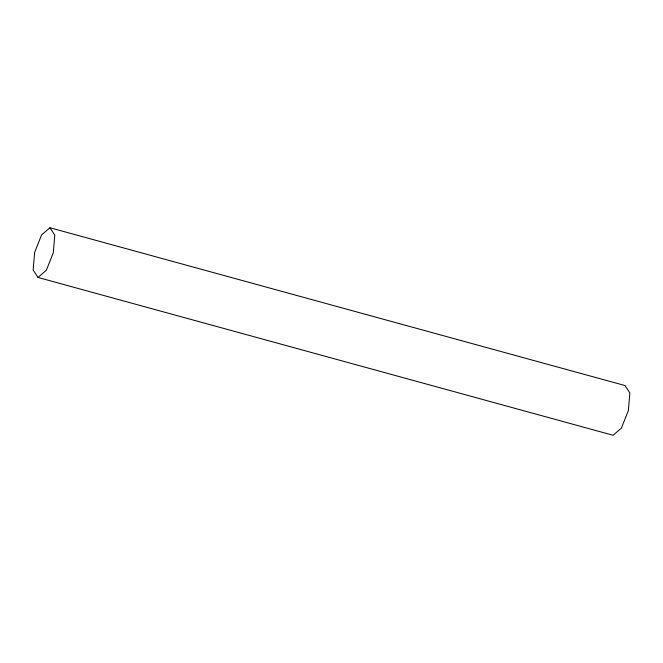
<?xml version="1.0" encoding="UTF-8"?>
<svg xmlns="http://www.w3.org/2000/svg" width="663" height="663" viewBox="0 0 663 663"><rect width="100%" height="100%" fill="white"/><g stroke="black" fill="none" stroke-linecap="round" stroke-linejoin="round"><path stroke-width="0.99" d="M49.924 227.732L41.578 234.926L34.625 252.47L33.15 270.09L38.006 277.457L613.076 435.268L621.422 428.074L628.375 410.53L629.85 392.91L624.994 385.543L49.924 227.732L54.78 235.1L53.305 252.711L46.352 270.255L38.006 277.457"/></g></svg>
